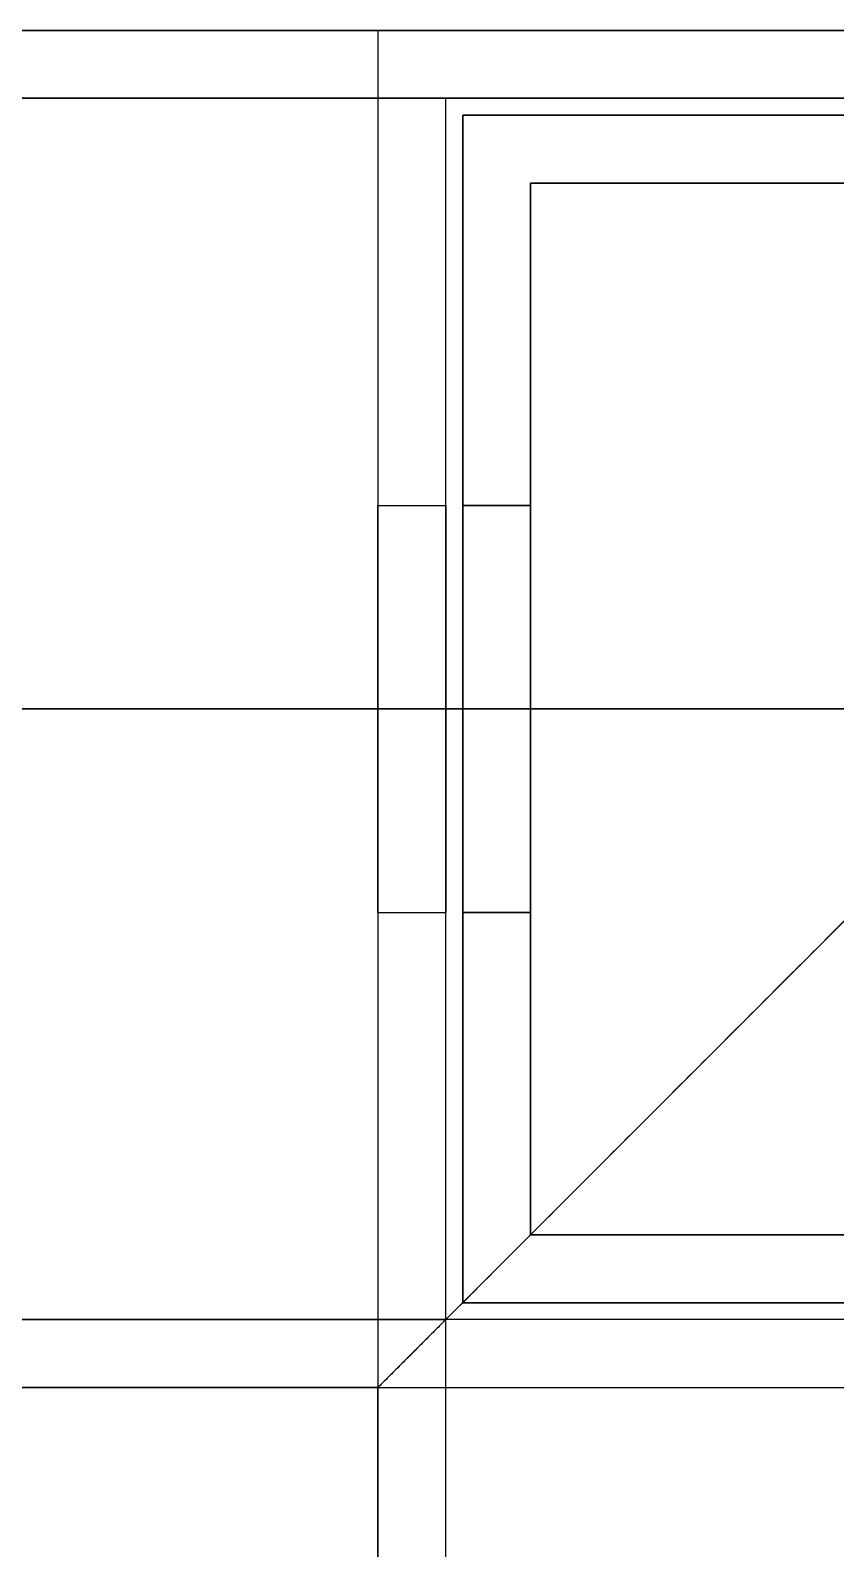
# Model space of a CAD drawing. Header units: millimetres. Extents: x -5956 to -4640, y -5088 to -3772.
# Drawn here: x -4690.36 to -4666.61, y -3816.64 to -3771.89 of the extents above; entities that cross this region are included whole.
import ezdxf

# ---------------------------------------------------------------- set-up
doc = ezdxf.new("R2010")
doc.units = ezdxf.units.MM
doc.header["$MEASUREMENT"] = 0
doc.layers.add('staal', color=5, linetype='Continuous', true_color=0x0000ff)

msp = doc.modelspace()

# ---------------------------------------------------------------- linework, layer by layer
at = {"layer": 'staal'}
for p, q in [((-4640.11, -3771.894, 1621.01), (-4680.11, -3811.894, 1621.01)), ((-4680.11, -3811.894, -424.813), (-4640.11, -3771.894, -384.813)), ((-4640.11, -3771.894, -424.813), (-4680.11, -3811.894, -424.813)), ((-4640.11, -3771.894, -424.813), (-4680.11, -3811.894, -424.813)), ((-4680.11, -3785.894, 1145.5), (-4678.11, -3785.894, 1145.5)), ((-4680.11, -3785.894, 1220.5), (-4678.11, -3785.894, 1220.5)), ((-4680.11, -3785.894, 995.5), (-4678.11, -3785.894, 995.5)), ((-4680.11, -3785.894, 1070.5), (-4678.11, -3785.894, 1070.5)), ((-4680.11, -3785.894, 845.5), (-4678.11, -3785.894, 845.5)), ((-4680.11, -3785.894, 920.5), (-4678.11, -3785.894, 920.5)), ((-4680.11, -3785.894, 770.5), (-4678.11, -3785.894, 770.5)), ((-4680.11, -3785.894, 695.5), (-4678.11, -3785.894, 695.5)), ((-4680.11, -3785.894, 95.5), (-4678.11, -3785.894, 95.5)), ((-4680.11, -3785.894, 170.5), (-4678.11, -3785.894, 170.5)), ((-4680.11, -3785.894, 320.5), (-4678.11, -3785.894, 320.5)), ((-4680.11, -3785.894, 245.5), (-4678.11, -3785.894, 245.5)), ((-4680.11, -3785.894, 470.5), (-4678.11, -3785.894, 470.5)), ((-4680.11, -3785.894, 395.5), (-4678.11, -3785.894, 395.5)), ((-4680.11, -3785.894, 620.5), (-4678.11, -3785.894, 620.5)), ((-4680.11, -3785.894, 545.5), (-4678.11, -3785.894, 545.5)), ((-4677.61, -3785.894, 1565.51), (-4675.61, -3785.894, 1565.51)), ((-4677.61, -3785.894, 1490.51), (-4675.61, -3785.894, 1490.51)), ((-4677.61, -3785.894, 1716.51), (-4675.61, -3785.894, 1716.51)), ((-4677.61, -3785.894, 1791.51), (-4675.61, -3785.894, 1791.51)), ((-4675.61, -3785.894, -329.313), (-4677.61, -3785.894, -329.313)), ((-4675.61, -3785.894, -254.313), (-4677.61, -3785.894, -254.313)), ((-4678.11, -3791.894, 40), (-4680.11, -3791.894, 40)), ((-4678.11, -3791.894, 1276), (-4680.11, -3791.894, 1276)), ((-4680.11, -3791.894, 1139.5), (-4678.11, -3791.894, 1139.5)), ((-4680.11, -3791.894, 1151.5), (-4678.11, -3791.894, 1151.5)), ((-4680.11, -3791.894, 1214.5), (-4678.11, -3791.894, 1214.5)), ((-4680.11, -3791.894, 1226.5), (-4678.11, -3791.894, 1226.5)), ((-4680.11, -3791.894, 989.5), (-4678.11, -3791.894, 989.5)), ((-4680.11, -3791.894, 1001.5), (-4678.11, -3791.894, 1001.5)), ((-4680.11, -3791.894, 1064.5), (-4678.11, -3791.894, 1064.5)), ((-4680.11, -3791.894, 1076.5), (-4678.11, -3791.894, 1076.5)), ((-4680.11, -3791.894, 839.5), (-4678.11, -3791.894, 839.5)), ((-4680.11, -3791.894, 851.5), (-4678.11, -3791.894, 851.5)), ((-4680.11, -3791.894, 914.5), (-4678.11, -3791.894, 914.5)), ((-4680.11, -3791.894, 926.5), (-4678.11, -3791.894, 926.5)), ((-4680.11, -3791.894, 764.5), (-4678.11, -3791.894, 764.5)), ((-4680.11, -3791.894, 776.5), (-4678.11, -3791.894, 776.5)), ((-4680.11, -3791.894, 689.5), (-4678.11, -3791.894, 689.5)), ((-4680.11, -3791.894, 701.5), (-4678.11, -3791.894, 701.5)), ((-4680.11, -3791.894, 89.5), (-4678.11, -3791.894, 89.5)), ((-4680.11, -3791.894, 101.5), (-4678.11, -3791.894, 101.5)), ((-4680.11, -3791.894, 164.5), (-4678.11, -3791.894, 164.5)), ((-4680.11, -3791.894, 176.5), (-4678.11, -3791.894, 176.5)), ((-4680.11, -3791.894, 314.5), (-4678.11, -3791.894, 314.5)), ((-4680.11, -3791.894, 326.5), (-4678.11, -3791.894, 326.5)), ((-4680.11, -3791.894, 239.5), (-4678.11, -3791.894, 239.5)), ((-4680.11, -3791.894, 251.5), (-4678.11, -3791.894, 251.5)), ((-4680.11, -3791.894, 464.5), (-4678.11, -3791.894, 464.5)), ((-4680.11, -3791.894, 476.5), (-4678.11, -3791.894, 476.5)), ((-4680.11, -3791.894, 389.5), (-4678.11, -3791.894, 389.5)), ((-4680.11, -3791.894, 401.5), (-4678.11, -3791.894, 401.5)), ((-4680.11, -3791.894, 614.5), (-4678.11, -3791.894, 614.5)), ((-4680.11, -3791.894, 626.5), (-4678.11, -3791.894, 626.5)), ((-4680.11, -3791.894, 539.5), (-4678.11, -3791.894, 539.5)), ((-4680.11, -3791.894, 551.5), (-4678.11, -3791.894, 551.5)), ((-4677.61, -3791.894, 1621.01), (-4675.61, -3791.894, 1621.01)), ((-4677.61, -3791.894, 1453.01), (-4675.61, -3791.894, 1453.01)), ((-4677.61, -3791.894, 1559.51), (-4675.61, -3791.894, 1559.51)), ((-4677.61, -3791.894, 1571.51), (-4675.61, -3791.894, 1571.51)), ((-4677.61, -3791.894, 1484.51), (-4675.61, -3791.894, 1484.51)), ((-4677.61, -3791.894, 1496.51), (-4675.61, -3791.894, 1496.51)), ((-4677.61, -3791.894, 1661.01), (-4675.61, -3791.894, 1661.01)), ((-4677.61, -3791.894, 1829.01), (-4675.61, -3791.894, 1829.01)), ((-4677.61, -3791.894, 1722.51), (-4675.61, -3791.894, 1722.51)), ((-4677.61, -3791.894, 1710.51), (-4675.61, -3791.894, 1710.51)), ((-4677.61, -3791.894, 1797.51), (-4675.61, -3791.894, 1797.51)), ((-4677.61, -3791.894, 1785.51), (-4675.61, -3791.894, 1785.51)), ((-4675.61, -3791.894, -384.813), (-4677.61, -3791.894, -384.813)), ((-4675.61, -3791.894, -216.813), (-4677.61, -3791.894, -216.813)), ((-4675.61, -3791.894, -323.313), (-4677.61, -3791.894, -323.313)), ((-4675.61, -3791.894, -335.313), (-4677.61, -3791.894, -335.313)), ((-4675.61, -3791.894, -248.313), (-4677.61, -3791.894, -248.313)), ((-4675.61, -3791.894, -260.313), (-4677.61, -3791.894, -260.313)), ((-4680.11, -3797.894, 1145.5), (-4678.11, -3797.894, 1145.5)), ((-4680.11, -3797.894, 1220.5), (-4678.11, -3797.894, 1220.5)), ((-4680.11, -3797.894, 995.5), (-4678.11, -3797.894, 995.5)), ((-4680.11, -3797.894, 1070.5), (-4678.11, -3797.894, 1070.5)), ((-4680.11, -3797.894, 845.5), (-4678.11, -3797.894, 845.5)), ((-4680.11, -3797.894, 920.5), (-4678.11, -3797.894, 920.5)), ((-4680.11, -3797.894, 770.5), (-4678.11, -3797.894, 770.5)), ((-4680.11, -3797.894, 695.5), (-4678.11, -3797.894, 695.5)), ((-4680.11, -3797.894, 95.5), (-4678.11, -3797.894, 95.5)), ((-4680.11, -3797.894, 170.5), (-4678.11, -3797.894, 170.5)), ((-4680.11, -3797.894, 320.5), (-4678.11, -3797.894, 320.5)), ((-4680.11, -3797.894, 245.5), (-4678.11, -3797.894, 245.5)), ((-4680.11, -3797.894, 470.5), (-4678.11, -3797.894, 470.5)), ((-4680.11, -3797.894, 395.5), (-4678.11, -3797.894, 395.5)), ((-4680.11, -3797.894, 620.5), (-4678.11, -3797.894, 620.5)), ((-4680.11, -3797.894, 545.5), (-4678.11, -3797.894, 545.5)), ((-4677.61, -3797.894, 1565.51), (-4675.61, -3797.894, 1565.51)), ((-4677.61, -3797.894, 1490.51), (-4675.61, -3797.894, 1490.51)), ((-4677.61, -3797.894, 1716.51), (-4675.61, -3797.894, 1716.51)), ((-4677.61, -3797.894, 1791.51), (-4675.61, -3797.894, 1791.51)), ((-4675.61, -3797.894, -329.313), (-4677.61, -3797.894, -329.313)), ((-4675.61, -3797.894, -254.313), (-4677.61, -3797.894, -254.313)), ((-4680.11, -3811.894, 1646.01), (-4678.11, -3809.894, 1646.01)), ((-4680.11, -3811.894, -399.813), (-4678.11, -3809.894, -399.813)), ((-4680.11, -3811.894, -399.813), (-4678.11, -3809.894, -399.813))]:
    msp.add_line(p, q, dxfattribs=at)
for points in [[(-4640.11, -5087.894), (-5956.11, -5087.894), (-5956.11, -3771.894), (-4640.11, -3771.894)], [(-4680.11, -5047.894), (-5916.11, -5047.894), (-5916.11, -3811.894), (-4680.11, -3811.894)]]:
    msp.add_lwpolyline(points, close=True, dxfattribs=at)
for points in [[(-4640.11, -3771.894, 1621.01), (-5298.11, -3771.894, 1621.01), (-5956.11, -3771.894, 1621.01)], [(-4640.11, -3771.894, 1661.01), (-5298.11, -3771.894, 1661.01), (-5956.11, -3771.894, 1661.01)], [(-5956.11, -3771.894, -424.813), (-5298.11, -3771.894, -424.813), (-4640.11, -3771.894, -424.813)], [(-5956.11, -3771.894, -384.813), (-5298.11, -3771.894, -384.813), (-4640.11, -3771.894, -384.813)], [(-4640.11, -3771.894, 1641.01), (-4684.86, -3771.894, 1641.01), (-4729.61, -3771.894, 1641.01)], [(-4729.61, -3771.894, -404.813), (-4684.86, -3771.894, -404.813), (-4640.11, -3771.894, -404.813)], [(-4640.11, -3771.894, 1621.01), (-4660.11, -3791.894, 1621.01), (-4680.11, -3811.894, 1621.01)], [(-4680.11, -3811.894, 1661.01), (-4660.11, -3791.894, 1661.01), (-4640.11, -3771.894, 1661.01)], [(-4640.11, -3771.894, 1661.01), (-4660.11, -3791.894, 1661.01), (-4680.11, -3811.894, 1661.01)], [(-4640.11, -3771.894, -384.813), (-4660.11, -3791.894, -384.813), (-4680.11, -3811.894, -384.813)], [(-4640.11, -3771.894, -384.813), (-4660.11, -3791.894, -384.813), (-4680.11, -3811.894, -384.813)], [(-4640.11, -3771.894, 40), (-4660.11, -3771.894, 40), (-4680.11, -3771.894, 40)], [(-4680.11, -3771.894, 40), (-4680.11, -3771.894, 658), (-4680.11, -3771.894, 1276)], [(-4640.11, -3771.894, 1276), (-4660.11, -3771.894, 1276), (-4680.11, -3771.894, 1276)], [(-4680.11, -3771.894, 40), (-4680.11, -3791.894, 40), (-4680.11, -3811.894, 40)], [(-4680.11, -3771.894, 1276), (-4680.11, -3791.894, 1276), (-4680.11, -3811.894, 1276)], [(-4640.11, -3771.894, 658), (-4660.11, -3771.894, 658), (-4680.11, -3771.894, 658)], [(-4680.11, -3771.894, 658), (-4680.11, -3791.894, 658), (-4680.11, -3811.894, 658)], [(-4642.11, -3773.894, 1659.01), (-5298.11, -3773.894, 1659.01), (-5954.11, -3773.894, 1659.01)], [(-4642.11, -3773.894, 1623.01), (-5298.11, -3773.894, 1623.01), (-5954.11, -3773.894, 1623.01)], [(-5954.11, -3773.894, -386.813), (-5298.11, -3773.894, -386.813), (-4642.11, -3773.894, -386.813)], [(-5954.11, -3773.894, -422.813), (-5298.11, -3773.894, -422.813), (-4642.11, -3773.894, -422.813)], [(-4642.11, -3773.894, 1641.01), (-4685.86, -3773.894, 1641.01), (-4729.61, -3773.894, 1641.01)], [(-4729.61, -3773.894, -404.813), (-4685.86, -3773.894, -404.813), (-4642.11, -3773.894, -404.813)], [(-4642.11, -3773.894, 1659.01), (-4660.11, -3791.894, 1659.01), (-4678.11, -3809.894, 1659.01)], [(-4678.11, -3809.894, 1623.01), (-4660.11, -3791.894, 1623.01), (-4642.11, -3773.894, 1623.01)], [(-4678.11, -3809.894, 1659.01), (-4660.11, -3791.894, 1659.01), (-4642.11, -3773.894, 1659.01)], [(-4642.11, -3773.894, 1623.01), (-4660.11, -3791.894, 1623.01), (-4678.11, -3809.894, 1623.01)], [(-4678.11, -3809.894, -386.813), (-4660.11, -3791.894, -386.813), (-4642.11, -3773.894, -386.813)], [(-4642.11, -3773.894, -422.813), (-4660.11, -3791.894, -422.813), (-4678.11, -3809.894, -422.813)], [(-4678.11, -3809.894, -386.813), (-4660.11, -3791.894, -386.813), (-4642.11, -3773.894, -386.813)], [(-4642.11, -3773.894, -422.813), (-4660.11, -3791.894, -422.813), (-4678.11, -3809.894, -422.813)], [(-4678.11, -3809.894, 40), (-4678.11, -3791.894, 40), (-4678.11, -3773.894, 40)], [(-4678.11, -3773.894, 40), (-4678.11, -3773.894, 658), (-4678.11, -3773.894, 1276)], [(-4678.11, -3809.894, 1276), (-4678.11, -3791.894, 1276), (-4678.11, -3773.894, 1276)], [(-4678.11, -3773.894, 40), (-4660.11, -3773.894, 40), (-4642.11, -3773.894, 40)], [(-4678.11, -3773.894, 1276), (-4660.11, -3773.894, 1276), (-4642.11, -3773.894, 1276)], [(-4678.11, -3809.894, 658), (-4678.11, -3791.894, 658), (-4678.11, -3773.894, 658)], [(-4678.11, -3773.894, 658), (-4660.11, -3773.894, 658), (-4642.11, -3773.894, 658)], [(-4677.61, -3774.394, 1621.01), (-4660.11, -3774.394, 1621.01), (-4642.61, -3774.394, 1621.01)], [(-4677.61, -3774.394, 1453.01), (-4660.11, -3774.394, 1453.01), (-4642.61, -3774.394, 1453.01)], [(-4677.61, -3774.394, 1621.01), (-4677.61, -3774.394, 1537.01), (-4677.61, -3774.394, 1453.01)], [(-4677.61, -3809.394, 1621.01), (-4677.61, -3791.894, 1621.01), (-4677.61, -3774.394, 1621.01)], [(-4677.61, -3809.394, 1453.01), (-4677.61, -3791.894, 1453.01), (-4677.61, -3774.394, 1453.01)], [(-4677.61, -3774.394, 1537.01), (-4660.11, -3774.394, 1537.01), (-4642.61, -3774.394, 1537.01)], [(-4677.61, -3809.394, 1537.01), (-4677.61, -3791.894, 1537.01), (-4677.61, -3774.394, 1537.01)], [(-4677.61, -3774.394, 1661.01), (-4660.11, -3774.394, 1661.01), (-4642.61, -3774.394, 1661.01)], [(-4677.61, -3774.394, 1829.01), (-4660.11, -3774.394, 1829.01), (-4642.61, -3774.394, 1829.01)], [(-4677.61, -3774.394, 1661.01), (-4677.61, -3774.394, 1745.01), (-4677.61, -3774.394, 1829.01)], [(-4677.61, -3809.394, 1661.01), (-4677.61, -3791.894, 1661.01), (-4677.61, -3774.394, 1661.01)], [(-4677.61, -3809.394, 1829.01), (-4677.61, -3791.894, 1829.01), (-4677.61, -3774.394, 1829.01)], [(-4677.61, -3774.394, 1745.01), (-4660.11, -3774.394, 1745.01), (-4642.61, -3774.394, 1745.01)], [(-4677.61, -3809.394, 1745.01), (-4677.61, -3791.894, 1745.01), (-4677.61, -3774.394, 1745.01)], [(-4642.61, -3774.394, -384.813), (-4660.11, -3774.394, -384.813), (-4677.61, -3774.394, -384.813)], [(-4677.61, -3774.394, -384.813), (-4677.61, -3774.394, -300.813), (-4677.61, -3774.394, -216.813)], [(-4642.61, -3774.394, -216.813), (-4660.11, -3774.394, -216.813), (-4677.61, -3774.394, -216.813)], [(-4677.61, -3774.394, -384.813), (-4677.61, -3791.894, -384.813), (-4677.61, -3809.394, -384.813)], [(-4677.61, -3774.394, -216.813), (-4677.61, -3791.894, -216.813), (-4677.61, -3809.394, -216.813)], [(-4642.61, -3774.394, -300.813), (-4660.11, -3774.394, -300.813), (-4677.61, -3774.394, -300.813)], [(-4677.61, -3774.394, -300.813), (-4677.61, -3791.894, -300.813), (-4677.61, -3809.394, -300.813)], [(-4675.61, -3776.394, 1621.01), (-4675.61, -3791.894, 1621.01), (-4675.61, -3807.394, 1621.01)], [(-4675.61, -3776.394, 1453.01), (-4675.61, -3791.894, 1453.01), (-4675.61, -3807.394, 1453.01)], [(-4675.61, -3776.394, 1621.01), (-4675.61, -3776.394, 1537.01), (-4675.61, -3776.394, 1453.01)], [(-4644.61, -3776.394, 1621.01), (-4660.11, -3776.394, 1621.01), (-4675.61, -3776.394, 1621.01)], [(-4644.61, -3776.394, 1453.01), (-4660.11, -3776.394, 1453.01), (-4675.61, -3776.394, 1453.01)], [(-4675.61, -3776.394, 1537.01), (-4675.61, -3791.894, 1537.01), (-4675.61, -3807.394, 1537.01)], [(-4644.61, -3776.394, 1537.01), (-4660.11, -3776.394, 1537.01), (-4675.61, -3776.394, 1537.01)], [(-4675.61, -3776.394, 1661.01), (-4675.61, -3791.894, 1661.01), (-4675.61, -3807.394, 1661.01)], [(-4675.61, -3776.394, 1829.01), (-4675.61, -3791.894, 1829.01), (-4675.61, -3807.394, 1829.01)], [(-4675.61, -3776.394, 1661.01), (-4675.61, -3776.394, 1745.01), (-4675.61, -3776.394, 1829.01)], [(-4644.61, -3776.394, 1661.01), (-4660.11, -3776.394, 1661.01), (-4675.61, -3776.394, 1661.01)], [(-4644.61, -3776.394, 1829.01), (-4660.11, -3776.394, 1829.01), (-4675.61, -3776.394, 1829.01)], [(-4675.61, -3776.394, 1745.01), (-4675.61, -3791.894, 1745.01), (-4675.61, -3807.394, 1745.01)], [(-4644.61, -3776.394, 1745.01), (-4660.11, -3776.394, 1745.01), (-4675.61, -3776.394, 1745.01)], [(-4675.61, -3807.394, -384.813), (-4675.61, -3791.894, -384.813), (-4675.61, -3776.394, -384.813)], [(-4675.61, -3776.394, -384.813), (-4675.61, -3776.394, -300.813), (-4675.61, -3776.394, -216.813)], [(-4675.61, -3807.394, -216.813), (-4675.61, -3791.894, -216.813), (-4675.61, -3776.394, -216.813)], [(-4675.61, -3776.394, -384.813), (-4660.11, -3776.394, -384.813), (-4644.61, -3776.394, -384.813)], [(-4675.61, -3776.394, -216.813), (-4660.11, -3776.394, -216.813), (-4644.61, -3776.394, -216.813)], [(-4675.61, -3807.394, -300.813), (-4675.61, -3791.894, -300.813), (-4675.61, -3776.394, -300.813)], [(-4675.61, -3776.394, -300.813), (-4660.11, -3776.394, -300.813), (-4644.61, -3776.394, -300.813)], [(-4660.11, -3791.894, 1661.01), (-4695.36, -3791.894, 1661.01), (-4730.61, -3791.894, 1661.01)], [(-4660.11, -3791.894, 1659.01), (-4695.36, -3791.894, 1659.01), (-4730.61, -3791.894, 1659.01)], [(-4660.11, -3791.894, 1623.01), (-4695.36, -3791.894, 1623.01), (-4730.61, -3791.894, 1623.01)], [(-4660.11, -3791.894, 1621.01), (-4695.36, -3791.894, 1621.01), (-4730.61, -3791.894, 1621.01)], [(-4730.61, -3791.894, -384.813), (-4695.36, -3791.894, -384.813), (-4660.11, -3791.894, -384.813)], [(-4730.61, -3791.894, -386.813), (-4695.36, -3791.894, -386.813), (-4660.11, -3791.894, -386.813)], [(-4730.61, -3791.894, -422.813), (-4695.36, -3791.894, -422.813), (-4660.11, -3791.894, -422.813)], [(-4730.61, -3791.894, -424.813), (-4695.36, -3791.894, -424.813), (-4660.11, -3791.894, -424.813)], [(-4680.11, -3791.894, 40), (-4680.11, -3791.894, 64.75), (-4680.11, -3791.894, 89.5)], [(-4680.11, -3791.894, 101.5), (-4680.11, -3791.894, 133), (-4680.11, -3791.894, 164.5)], [(-4680.11, -3791.894, 176.5), (-4680.11, -3791.894, 208), (-4680.11, -3791.894, 239.5)], [(-4680.11, -3791.894, 251.5), (-4680.11, -3791.894, 283), (-4680.11, -3791.894, 314.5)], [(-4680.11, -3791.894, 326.5), (-4680.11, -3791.894, 358), (-4680.11, -3791.894, 389.5)], [(-4680.11, -3791.894, 401.5), (-4680.11, -3791.894, 433), (-4680.11, -3791.894, 464.5)], [(-4680.11, -3791.894, 476.5), (-4680.11, -3791.894, 508), (-4680.11, -3791.894, 539.5)], [(-4680.11, -3791.894, 551.5), (-4680.11, -3791.894, 583), (-4680.11, -3791.894, 614.5)], [(-4680.11, -3791.894, 626.5), (-4680.11, -3791.894, 658), (-4680.11, -3791.894, 689.5)], [(-4680.11, -3791.894, 701.5), (-4680.11, -3791.894, 733), (-4680.11, -3791.894, 764.5)], [(-4680.11, -3791.894, 776.5), (-4680.11, -3791.894, 808), (-4680.11, -3791.894, 839.5)], [(-4680.11, -3791.894, 851.5), (-4680.11, -3791.894, 883), (-4680.11, -3791.894, 914.5)], [(-4680.11, -3791.894, 926.5), (-4680.11, -3791.894, 958), (-4680.11, -3791.894, 989.5)], [(-4680.11, -3791.894, 1001.5), (-4680.11, -3791.894, 1033), (-4680.11, -3791.894, 1064.5)], [(-4680.11, -3791.894, 1076.5), (-4680.11, -3791.894, 1108), (-4680.11, -3791.894, 1139.5)], [(-4680.11, -3791.894, 1151.5), (-4680.11, -3791.894, 1183), (-4680.11, -3791.894, 1214.5)], [(-4680.11, -3791.894, 1226.5), (-4680.11, -3791.894, 1251.25), (-4680.11, -3791.894, 1276)], [(-4678.11, -3791.894, 40), (-4678.11, -3791.894, 64.75), (-4678.11, -3791.894, 89.5)], [(-4678.11, -3791.894, 101.5), (-4678.11, -3791.894, 133), (-4678.11, -3791.894, 164.5)], [(-4678.11, -3791.894, 176.5), (-4678.11, -3791.894, 208), (-4678.11, -3791.894, 239.5)], [(-4678.11, -3791.894, 251.5), (-4678.11, -3791.894, 283), (-4678.11, -3791.894, 314.5)], [(-4678.11, -3791.894, 326.5), (-4678.11, -3791.894, 358), (-4678.11, -3791.894, 389.5)], [(-4678.11, -3791.894, 401.5), (-4678.11, -3791.894, 433), (-4678.11, -3791.894, 464.5)], [(-4678.11, -3791.894, 476.5), (-4678.11, -3791.894, 508), (-4678.11, -3791.894, 539.5)], [(-4678.11, -3791.894, 551.5), (-4678.11, -3791.894, 583), (-4678.11, -3791.894, 614.5)], [(-4678.11, -3791.894, 626.5), (-4678.11, -3791.894, 658), (-4678.11, -3791.894, 689.5)], [(-4678.11, -3791.894, 701.5), (-4678.11, -3791.894, 733), (-4678.11, -3791.894, 764.5)], [(-4678.11, -3791.894, 776.5), (-4678.11, -3791.894, 808), (-4678.11, -3791.894, 839.5)], [(-4678.11, -3791.894, 851.5), (-4678.11, -3791.894, 883), (-4678.11, -3791.894, 914.5)], [(-4678.11, -3791.894, 926.5), (-4678.11, -3791.894, 958), (-4678.11, -3791.894, 989.5)], [(-4678.11, -3791.894, 1001.5), (-4678.11, -3791.894, 1033), (-4678.11, -3791.894, 1064.5)], [(-4678.11, -3791.894, 1076.5), (-4678.11, -3791.894, 1108), (-4678.11, -3791.894, 1139.5)], [(-4678.11, -3791.894, 1151.5), (-4678.11, -3791.894, 1183), (-4678.11, -3791.894, 1214.5)], [(-4678.11, -3791.894, 1226.5), (-4678.11, -3791.894, 1251.25), (-4678.11, -3791.894, 1276)], [(-4677.61, -3791.894, 1621.01), (-4677.61, -3791.894, 1596.26), (-4677.61, -3791.894, 1571.51)], [(-4677.61, -3791.894, 1559.51), (-4677.61, -3791.894, 1528.01), (-4677.61, -3791.894, 1496.51)], [(-4677.61, -3791.894, 1484.51), (-4677.61, -3791.894, 1468.76), (-4677.61, -3791.894, 1453.01)], [(-4677.61, -3791.894, 1661.01), (-4677.61, -3791.894, 1685.76), (-4677.61, -3791.894, 1710.51)], [(-4677.61, -3791.894, 1722.51), (-4677.61, -3791.894, 1754.01), (-4677.61, -3791.894, 1785.51)], [(-4677.61, -3791.894, 1797.51), (-4677.61, -3791.894, 1813.26), (-4677.61, -3791.894, 1829.01)], [(-4677.61, -3791.894, -384.813), (-4677.61, -3791.894, -360.063), (-4677.61, -3791.894, -335.313)], [(-4677.61, -3791.894, -323.313), (-4677.61, -3791.894, -291.813), (-4677.61, -3791.894, -260.313)], [(-4677.61, -3791.894, -248.313), (-4677.61, -3791.894, -232.563), (-4677.61, -3791.894, -216.813)], [(-4675.61, -3791.894, 1621.01), (-4675.61, -3791.894, 1596.26), (-4675.61, -3791.894, 1571.51)], [(-4675.61, -3791.894, 1559.51), (-4675.61, -3791.894, 1528.01), (-4675.61, -3791.894, 1496.51)], [(-4675.61, -3791.894, 1484.51), (-4675.61, -3791.894, 1468.76), (-4675.61, -3791.894, 1453.01)], [(-4675.61, -3791.894, 1661.01), (-4675.61, -3791.894, 1685.76), (-4675.61, -3791.894, 1710.51)], [(-4675.61, -3791.894, 1722.51), (-4675.61, -3791.894, 1754.01), (-4675.61, -3791.894, 1785.51)], [(-4675.61, -3791.894, 1797.51), (-4675.61, -3791.894, 1813.26), (-4675.61, -3791.894, 1829.01)], [(-4675.61, -3791.894, -384.813), (-4675.61, -3791.894, -360.063), (-4675.61, -3791.894, -335.313)], [(-4675.61, -3791.894, -323.313), (-4675.61, -3791.894, -291.813), (-4675.61, -3791.894, -260.313)], [(-4675.61, -3791.894, -248.313), (-4675.61, -3791.894, -232.563), (-4675.61, -3791.894, -216.813)], [(-4675.61, -3807.394, 1621.01), (-4675.61, -3807.394, 1537.01), (-4675.61, -3807.394, 1453.01)], [(-4675.61, -3807.394, 1621.01), (-4660.11, -3807.394, 1621.01), (-4644.61, -3807.394, 1621.01)], [(-4675.61, -3807.394, 1453.01), (-4660.11, -3807.394, 1453.01), (-4644.61, -3807.394, 1453.01)], [(-4675.61, -3807.394, 1537.01), (-4660.11, -3807.394, 1537.01), (-4644.61, -3807.394, 1537.01)], [(-4675.61, -3807.394, 1661.01), (-4675.61, -3807.394, 1745.01), (-4675.61, -3807.394, 1829.01)], [(-4675.61, -3807.394, 1661.01), (-4660.11, -3807.394, 1661.01), (-4644.61, -3807.394, 1661.01)], [(-4675.61, -3807.394, 1829.01), (-4660.11, -3807.394, 1829.01), (-4644.61, -3807.394, 1829.01)], [(-4675.61, -3807.394, 1745.01), (-4660.11, -3807.394, 1745.01), (-4644.61, -3807.394, 1745.01)], [(-4644.61, -3807.394, -384.813), (-4660.11, -3807.394, -384.813), (-4675.61, -3807.394, -384.813)], [(-4675.61, -3807.394, -384.813), (-4675.61, -3807.394, -300.813), (-4675.61, -3807.394, -216.813)], [(-4644.61, -3807.394, -216.813), (-4660.11, -3807.394, -216.813), (-4675.61, -3807.394, -216.813)], [(-4644.61, -3807.394, -300.813), (-4660.11, -3807.394, -300.813), (-4675.61, -3807.394, -300.813)], [(-4642.61, -3809.394, 1621.01), (-4660.11, -3809.394, 1621.01), (-4677.61, -3809.394, 1621.01)], [(-4677.61, -3809.394, 1621.01), (-4677.61, -3809.394, 1537.01), (-4677.61, -3809.394, 1453.01)], [(-4642.61, -3809.394, 1453.01), (-4660.11, -3809.394, 1453.01), (-4677.61, -3809.394, 1453.01)], [(-4642.61, -3809.394, 1537.01), (-4660.11, -3809.394, 1537.01), (-4677.61, -3809.394, 1537.01)], [(-4642.61, -3809.394, 1661.01), (-4660.11, -3809.394, 1661.01), (-4677.61, -3809.394, 1661.01)], [(-4677.61, -3809.394, 1661.01), (-4677.61, -3809.394, 1745.01), (-4677.61, -3809.394, 1829.01)], [(-4642.61, -3809.394, 1829.01), (-4660.11, -3809.394, 1829.01), (-4677.61, -3809.394, 1829.01)], [(-4642.61, -3809.394, 1745.01), (-4660.11, -3809.394, 1745.01), (-4677.61, -3809.394, 1745.01)], [(-4677.61, -3809.394, -384.813), (-4677.61, -3809.394, -300.813), (-4677.61, -3809.394, -216.813)], [(-4677.61, -3809.394, -384.813), (-4660.11, -3809.394, -384.813), (-4642.61, -3809.394, -384.813)], [(-4677.61, -3809.394, -216.813), (-4660.11, -3809.394, -216.813), (-4642.61, -3809.394, -216.813)], [(-4677.61, -3809.394, -300.813), (-4660.11, -3809.394, -300.813), (-4642.61, -3809.394, -300.813)], [(-4678.11, -3809.894, 1659.01), (-5298.11, -3809.894, 1659.01), (-5918.11, -3809.894, 1659.01)], [(-4678.11, -3809.894, 1623.01), (-5298.11, -3809.894, 1623.01), (-5918.11, -3809.894, 1623.01)], [(-5918.11, -3809.894, -386.813), (-5298.11, -3809.894, -386.813), (-4678.11, -3809.894, -386.813)], [(-5918.11, -3809.894, -422.813), (-5298.11, -3809.894, -422.813), (-4678.11, -3809.894, -422.813)], [(-4678.11, -3809.894, 1641.01), (-4703.86, -3809.894, 1641.01), (-4729.61, -3809.894, 1641.01)], [(-4729.61, -3809.894, -404.813), (-4703.86, -3809.894, -404.813), (-4678.11, -3809.894, -404.813)], [(-4678.11, -3809.894, 1646.01), (-4679.11, -3810.894, 1646.01), (-4680.11, -3811.894, 1646.01)], [(-4678.11, -3809.894, 1659.01), (-4678.11, -3809.894, 1641.01), (-4678.11, -3809.894, 1623.01)], [(-4678.11, -3809.894, 1623.01), (-4678.11, -3809.894, 1641.01), (-4678.11, -3809.894, 1659.01)], [(-4678.11, -5049.894, 1659.01), (-4678.11, -4429.894, 1659.01), (-4678.11, -3809.894, 1659.01)], [(-4678.11, -5049.894, 1623.01), (-4678.11, -4429.894, 1623.01), (-4678.11, -3809.894, 1623.01)], [(-4678.11, -3861.394, 1641.01), (-4678.11, -3835.644, 1641.01), (-4678.11, -3809.894, 1641.01)], [(-4678.11, -3809.894, -422.813), (-4678.11, -3809.894, -404.813), (-4678.11, -3809.894, -386.813)], [(-4678.11, -3809.894, -422.813), (-4678.11, -3809.894, -404.813), (-4678.11, -3809.894, -386.813)], [(-4678.11, -5049.894, -386.813), (-4678.11, -4429.894, -386.813), (-4678.11, -3809.894, -386.813)], [(-4678.11, -5049.894, -422.813), (-4678.11, -4429.894, -422.813), (-4678.11, -3809.894, -422.813)], [(-4678.11, -3861.394, -404.813), (-4678.11, -3835.644, -404.813), (-4678.11, -3809.894, -404.813)], [(-4642.11, -3809.894, 40), (-4660.11, -3809.894, 40), (-4678.11, -3809.894, 40)], [(-4678.11, -3809.894, 40), (-4678.11, -3809.894, 658), (-4678.11, -3809.894, 1276)], [(-4642.11, -3809.894, 1276), (-4660.11, -3809.894, 1276), (-4678.11, -3809.894, 1276)], [(-4642.11, -3809.894, 658), (-4660.11, -3809.894, 658), (-4678.11, -3809.894, 658)], [(-4680.11, -3811.894, 1621.01), (-5298.11, -3811.894, 1621.01), (-5916.11, -3811.894, 1621.01)], [(-4680.11, -3811.894, 1661.01), (-5298.11, -3811.894, 1661.01), (-5916.11, -3811.894, 1661.01)], [(-5916.11, -3811.894, -424.813), (-5298.11, -3811.894, -424.813), (-4680.11, -3811.894, -424.813)], [(-5916.11, -3811.894, -384.813), (-5298.11, -3811.894, -384.813), (-4680.11, -3811.894, -384.813)], [(-4680.11, -3811.894, 1641.01), (-4704.86, -3811.894, 1641.01), (-4729.61, -3811.894, 1641.01)], [(-4729.61, -3811.894, -404.813), (-4704.86, -3811.894, -404.813), (-4680.11, -3811.894, -404.813)], [(-4680.11, -3811.894, 1621.01), (-4680.11, -3811.894, 1641.01), (-4680.11, -3811.894, 1661.01)], [(-4680.11, -3811.894, 1621.01), (-4680.11, -3811.894, 1641.01), (-4680.11, -3811.894, 1661.01)], [(-4680.11, -5047.894, 1621.01), (-4680.11, -4429.894, 1621.01), (-4680.11, -3811.894, 1621.01)], [(-4680.11, -5047.894, 1661.01), (-4680.11, -4429.894, 1661.01), (-4680.11, -3811.894, 1661.01)], [(-4680.11, -3861.394, 1641.01), (-4680.11, -3836.644, 1641.01), (-4680.11, -3811.894, 1641.01)], [(-4680.11, -3811.894, -424.813), (-4680.11, -3811.894, -404.813), (-4680.11, -3811.894, -384.813)], [(-4680.11, -3811.894, -424.813), (-4680.11, -3811.894, -404.813), (-4680.11, -3811.894, -384.813)], [(-4680.11, -5047.894, -424.813), (-4680.11, -4429.894, -424.813), (-4680.11, -3811.894, -424.813)], [(-4680.11, -5047.894, -384.813), (-4680.11, -4429.894, -384.813), (-4680.11, -3811.894, -384.813)], [(-4680.11, -3861.394, -404.813), (-4680.11, -3836.644, -404.813), (-4680.11, -3811.894, -404.813)], [(-4680.11, -3811.894, 40), (-4680.11, -3811.894, 658), (-4680.11, -3811.894, 1276)], [(-4680.11, -3811.894, 40), (-4660.11, -3811.894, 40), (-4640.11, -3811.894, 40)], [(-4680.11, -3811.894, 1276), (-4660.11, -3811.894, 1276), (-4640.11, -3811.894, 1276)], [(-4680.11, -3811.894, 658), (-4660.11, -3811.894, 658), (-4640.11, -3811.894, 658)]]:
    msp.add_open_spline(points, degree=2, dxfattribs=at)
for points, weights, knots in [([(-4680.11, -3797.894, 1145.5), (-4680.11, -3797.894, 1139.5), (-4680.11, -3791.894, 1139.5), (-4680.11, -3785.894, 1139.5), (-4680.11, -3785.894, 1145.5), (-4680.11, -3785.894, 1151.5), (-4680.11, -3791.894, 1151.5), (-4680.11, -3797.894, 1151.5), (-4680.11, -3797.894, 1145.5)], [1, 0.707106781187, 1, 0.707106781187, 1, 0.707106781187, 1, 0.707106781187, 1], [-31.415927, -31.415927, -31.415927, -23.561945, -23.561945, -15.707963, -15.707963, -7.853982, -7.853982, 0, 0, 0]), ([(-4680.11, -3797.894, 1220.5), (-4680.11, -3797.894, 1214.5), (-4680.11, -3791.894, 1214.5), (-4680.11, -3785.894, 1214.5), (-4680.11, -3785.894, 1220.5), (-4680.11, -3785.894, 1226.5), (-4680.11, -3791.894, 1226.5), (-4680.11, -3797.894, 1226.5), (-4680.11, -3797.894, 1220.5)], [1, 0.707106781187, 1, 0.707106781187, 1, 0.707106781187, 1, 0.707106781187, 1], [-31.415927, -31.415927, -31.415927, -23.561945, -23.561945, -15.707963, -15.707963, -7.853982, -7.853982, 0, 0, 0]), ([(-4680.11, -3797.894, 995.5), (-4680.11, -3797.894, 989.5), (-4680.11, -3791.894, 989.5), (-4680.11, -3785.894, 989.5), (-4680.11, -3785.894, 995.5), (-4680.11, -3785.894, 1001.5), (-4680.11, -3791.894, 1001.5), (-4680.11, -3797.894, 1001.5), (-4680.11, -3797.894, 995.5)], [1, 0.707106781187, 1, 0.707106781187, 1, 0.707106781187, 1, 0.707106781187, 1], [-31.415927, -31.415927, -31.415927, -23.561945, -23.561945, -15.707963, -15.707963, -7.853982, -7.853982, 0, 0, 0]), ([(-4680.11, -3797.894, 1070.5), (-4680.11, -3797.894, 1064.5), (-4680.11, -3791.894, 1064.5), (-4680.11, -3785.894, 1064.5), (-4680.11, -3785.894, 1070.5), (-4680.11, -3785.894, 1076.5), (-4680.11, -3791.894, 1076.5), (-4680.11, -3797.894, 1076.5), (-4680.11, -3797.894, 1070.5)], [1, 0.707106781187, 1, 0.707106781187, 1, 0.707106781187, 1, 0.707106781187, 1], [-31.415927, -31.415927, -31.415927, -23.561945, -23.561945, -15.707963, -15.707963, -7.853982, -7.853982, 0, 0, 0]), ([(-4680.11, -3797.894, 845.5), (-4680.11, -3797.894, 839.5), (-4680.11, -3791.894, 839.5), (-4680.11, -3785.894, 839.5), (-4680.11, -3785.894, 845.5), (-4680.11, -3785.894, 851.5), (-4680.11, -3791.894, 851.5), (-4680.11, -3797.894, 851.5), (-4680.11, -3797.894, 845.5)], [1, 0.707106781187, 1, 0.707106781187, 1, 0.707106781187, 1, 0.707106851018, 0.999999860338], [-31.415927, -31.415927, -31.415927, -23.561944, -23.561944, -15.707962, -15.707962, -7.85398, -7.85398, 0, 0, 0]), ([(-4680.11, -3797.894, 920.5), (-4680.11, -3797.894, 914.5), (-4680.11, -3791.894, 914.5), (-4680.11, -3785.894, 914.5), (-4680.11, -3785.894, 920.5), (-4680.11, -3785.894, 926.5), (-4680.11, -3791.894, 926.5), (-4680.11, -3797.894, 926.5), (-4680.11, -3797.894, 920.5)], [1, 0.707106781187, 1, 0.707106781187, 1, 0.707106781187, 1, 0.707106851018, 0.999999860338], [-31.415927, -31.415927, -31.415927, -23.561944, -23.561944, -15.707962, -15.707962, -7.85398, -7.85398, 0, 0, 0]), ([(-4680.11, -3797.894, 770.5), (-4680.11, -3797.894, 764.5), (-4680.11, -3791.894, 764.5), (-4680.11, -3785.894, 764.5), (-4680.11, -3785.894, 770.5), (-4680.11, -3785.894, 776.5), (-4680.11, -3791.894, 776.5), (-4680.11, -3797.894, 776.5), (-4680.11, -3797.894, 770.5)], [1, 0.707106781187, 1, 0.707106781187, 1, 0.707106781187, 1, 0.707106781187, 1], [-31.415927, -31.415927, -31.415927, -23.561945, -23.561945, -15.707963, -15.707963, -7.853982, -7.853982, 0, 0, 0]), ([(-4680.11, -3797.894, 695.5), (-4680.11, -3797.894, 689.5), (-4680.11, -3791.894, 689.5), (-4680.11, -3785.894, 689.5), (-4680.11, -3785.894, 695.5), (-4680.11, -3785.894, 701.5), (-4680.11, -3791.894, 701.5), (-4680.11, -3797.894, 701.5), (-4680.11, -3797.894, 695.5)], [1, 0.707106781187, 1, 0.707106781187, 1, 0.707106781187, 1, 0.707106781187, 1], [-31.415927, -31.415927, -31.415927, -23.561945, -23.561945, -15.707963, -15.707963, -7.853982, -7.853982, 0, 0, 0]), ([(-4680.11, -3797.894, 95.5), (-4680.11, -3797.894, 89.5), (-4680.11, -3791.894, 89.5), (-4680.11, -3785.894, 89.5), (-4680.11, -3785.894, 95.5), (-4680.11, -3785.894, 101.5), (-4680.11, -3791.894, 101.5), (-4680.11, -3797.894, 101.5), (-4680.11, -3797.894, 95.5)], [1, 0.707106781187, 1, 0.707106781187, 1, 0.707106781187, 1, 0.707106781187, 1], [-31.415927, -31.415927, -31.415927, -23.561945, -23.561945, -15.707963, -15.707963, -7.853982, -7.853982, 0, 0, 0]), ([(-4680.11, -3797.894, 170.5), (-4680.11, -3797.894, 164.5), (-4680.11, -3791.894, 164.5), (-4680.11, -3785.894, 164.5), (-4680.11, -3785.894, 170.5), (-4680.11, -3785.894, 176.5), (-4680.11, -3791.894, 176.5), (-4680.11, -3797.894, 176.5), (-4680.11, -3797.894, 170.5)], [1, 0.707106781187, 1, 0.707106781187, 1, 0.707106781187, 1, 0.707106781187, 1], [-31.415927, -31.415927, -31.415927, -23.561945, -23.561945, -15.707963, -15.707963, -7.853982, -7.853982, 0, 0, 0]), ([(-4680.11, -3797.894, 320.5), (-4680.11, -3797.894, 314.5), (-4680.11, -3791.894, 314.5), (-4680.11, -3785.894, 314.5), (-4680.11, -3785.894, 320.5), (-4680.11, -3785.894, 326.5), (-4680.11, -3791.894, 326.5), (-4680.11, -3797.894, 326.5), (-4680.11, -3797.894, 320.5)], [1, 0.707106781187, 1, 0.707106781187, 1, 0.707106781187, 1, 0.707106781187, 1], [-31.415927, -31.415927, -31.415927, -23.561945, -23.561945, -15.707963, -15.707963, -7.853982, -7.853982, 0, 0, 0]), ([(-4680.11, -3797.894, 245.5), (-4680.11, -3797.894, 239.5), (-4680.11, -3791.894, 239.5), (-4680.11, -3785.894, 239.5), (-4680.11, -3785.894, 245.5), (-4680.11, -3785.894, 251.5), (-4680.11, -3791.894, 251.5), (-4680.11, -3797.894, 251.5), (-4680.11, -3797.894, 245.5)], [1, 0.707106781187, 1, 0.707106781187, 1, 0.707106781187, 1, 0.707106851018, 0.999999860338], [-31.415927, -31.415927, -31.415927, -23.561944, -23.561944, -15.707962, -15.707962, -7.85398, -7.85398, 0, 0, 0]), ([(-4680.11, -3797.894, 470.5), (-4680.11, -3797.894, 464.5), (-4680.11, -3791.894, 464.5), (-4680.11, -3785.894, 464.5), (-4680.11, -3785.894, 470.5), (-4680.11, -3785.894, 476.5), (-4680.11, -3791.894, 476.5), (-4680.11, -3797.894, 476.5), (-4680.11, -3797.894, 470.5)], [1, 0.707106781187, 1, 0.707106781187, 1, 0.707106781187, 1, 0.707106781187, 1], [-31.415927, -31.415927, -31.415927, -23.561945, -23.561945, -15.707963, -15.707963, -7.853982, -7.853982, 0, 0, 0]), ([(-4680.11, -3797.894, 395.5), (-4680.11, -3797.894, 389.5), (-4680.11, -3791.894, 389.5), (-4680.11, -3785.894, 389.5), (-4680.11, -3785.894, 395.5), (-4680.11, -3785.894, 401.5), (-4680.11, -3791.894, 401.5), (-4680.11, -3797.894, 401.5), (-4680.11, -3797.894, 395.5)], [1, 0.707106781187, 1, 0.707106781187, 1, 0.707106781187, 1, 0.707106781187, 1], [-31.415927, -31.415927, -31.415927, -23.561945, -23.561945, -15.707963, -15.707963, -7.853982, -7.853982, 0, 0, 0]), ([(-4680.11, -3797.894, 620.5), (-4680.11, -3797.894, 614.5), (-4680.11, -3791.894, 614.5), (-4680.11, -3785.894, 614.5), (-4680.11, -3785.894, 620.5), (-4680.11, -3785.894, 626.5), (-4680.11, -3791.894, 626.5), (-4680.11, -3797.894, 626.5), (-4680.11, -3797.894, 620.5)], [1, 0.707106781187, 1, 0.707106781187, 1, 0.707106781187, 1, 0.707106781187, 1], [-31.415927, -31.415927, -31.415927, -23.561945, -23.561945, -15.707963, -15.707963, -7.853982, -7.853982, 0, 0, 0]), ([(-4680.11, -3797.894, 545.5), (-4680.11, -3797.894, 539.5), (-4680.11, -3791.894, 539.5), (-4680.11, -3785.894, 539.5), (-4680.11, -3785.894, 545.5), (-4680.11, -3785.894, 551.5), (-4680.11, -3791.894, 551.5), (-4680.11, -3797.894, 551.5), (-4680.11, -3797.894, 545.5)], [1, 0.707106781187, 1, 0.707106781187, 1, 0.707106781187, 1, 0.707106781187, 1], [-31.415927, -31.415927, -31.415927, -23.561945, -23.561945, -15.707963, -15.707963, -7.853982, -7.853982, 0, 0, 0]), ([(-4678.11, -3797.894, 1145.5), (-4678.11, -3797.894, 1151.5), (-4678.11, -3791.894, 1151.5), (-4678.11, -3785.894, 1151.5), (-4678.11, -3785.894, 1145.5), (-4678.11, -3785.894, 1139.5), (-4678.11, -3791.894, 1139.5), (-4678.11, -3797.894, 1139.5), (-4678.11, -3797.894, 1145.5)], [1, 0.707106781187, 1, 0.707106781187, 1, 0.707106781187, 1, 0.707106781187, 1], [0, 0, 0, 7.853982, 7.853982, 15.707963, 15.707963, 23.561945, 23.561945, 31.415927, 31.415927, 31.415927]), ([(-4678.11, -3797.894, 1220.5), (-4678.11, -3797.894, 1226.5), (-4678.11, -3791.894, 1226.5), (-4678.11, -3785.894, 1226.5), (-4678.11, -3785.894, 1220.5), (-4678.11, -3785.894, 1214.5), (-4678.11, -3791.894, 1214.5), (-4678.11, -3797.894, 1214.5), (-4678.11, -3797.894, 1220.5)], [1, 0.707106781187, 1, 0.707106781187, 1, 0.707106781187, 1, 0.707106781187, 1], [0, 0, 0, 7.853982, 7.853982, 15.707963, 15.707963, 23.561945, 23.561945, 31.415927, 31.415927, 31.415927]), ([(-4678.11, -3797.894, 995.5), (-4678.11, -3797.894, 1001.5), (-4678.11, -3791.894, 1001.5), (-4678.11, -3785.894, 1001.5), (-4678.11, -3785.894, 995.5), (-4678.11, -3785.894, 989.5), (-4678.11, -3791.894, 989.5), (-4678.11, -3797.894, 989.5), (-4678.11, -3797.894, 995.5)], [1, 0.707106781187, 1, 0.707106781187, 1, 0.707106781187, 1, 0.707106781187, 1], [0, 0, 0, 7.853982, 7.853982, 15.707963, 15.707963, 23.561945, 23.561945, 31.415927, 31.415927, 31.415927]), ([(-4678.11, -3797.894, 1070.5), (-4678.11, -3797.894, 1076.5), (-4678.11, -3791.894, 1076.5), (-4678.11, -3785.894, 1076.5), (-4678.11, -3785.894, 1070.5), (-4678.11, -3785.894, 1064.5), (-4678.11, -3791.894, 1064.5), (-4678.11, -3797.894, 1064.5), (-4678.11, -3797.894, 1070.5)], [1, 0.707106781187, 1, 0.707106781187, 1, 0.707106781187, 1, 0.707106781187, 1], [0, 0, 0, 7.853982, 7.853982, 15.707963, 15.707963, 23.561945, 23.561945, 31.415927, 31.415927, 31.415927]), ([(-4678.11, -3797.894, 845.5), (-4678.11, -3797.894, 851.5), (-4678.11, -3791.894, 851.5), (-4678.11, -3785.894, 851.5), (-4678.11, -3785.894, 845.5), (-4678.11, -3785.894, 839.5), (-4678.11, -3791.894, 839.5), (-4678.11, -3797.894, 839.5), (-4678.11, -3797.894, 845.5)], [0.999999860338, 0.707106851018, 1, 0.707106781187, 1, 0.707106781187, 1, 0.707106781187, 1], [0, 0, 0, 7.85398, 7.85398, 15.707962, 15.707962, 23.561944, 23.561944, 31.415927, 31.415927, 31.415927]), ([(-4678.11, -3797.894, 920.5), (-4678.11, -3797.894, 926.5), (-4678.11, -3791.894, 926.5), (-4678.11, -3785.894, 926.5), (-4678.11, -3785.894, 920.5), (-4678.11, -3785.894, 914.5), (-4678.11, -3791.894, 914.5), (-4678.11, -3797.894, 914.5), (-4678.11, -3797.894, 920.5)], [1, 0.707106781187, 1, 0.707106781187, 1, 0.707106781187, 1, 0.707106781187, 1], [0, 0, 0, 7.853982, 7.853982, 15.707963, 15.707963, 23.561945, 23.561945, 31.415927, 31.415927, 31.415927]), ([(-4678.11, -3797.894, 770.5), (-4678.11, -3797.894, 776.5), (-4678.11, -3791.894, 776.5), (-4678.11, -3785.894, 776.5), (-4678.11, -3785.894, 770.5), (-4678.11, -3785.894, 764.5), (-4678.11, -3791.894, 764.5), (-4678.11, -3797.894, 764.5), (-4678.11, -3797.894, 770.5)], [1, 0.707106781187, 1, 0.707106781187, 1, 0.707106781187, 1, 0.707106781187, 1], [0, 0, 0, 7.853982, 7.853982, 15.707963, 15.707963, 23.561945, 23.561945, 31.415927, 31.415927, 31.415927]), ([(-4678.11, -3797.894, 695.5), (-4678.11, -3797.894, 701.5), (-4678.11, -3791.894, 701.5), (-4678.11, -3785.894, 701.5), (-4678.11, -3785.894, 695.5), (-4678.11, -3785.894, 689.5), (-4678.11, -3791.894, 689.5), (-4678.11, -3797.894, 689.5), (-4678.11, -3797.894, 695.5)], [1, 0.707106781187, 1, 0.707106781187, 1, 0.707106781187, 1, 0.707106781187, 1], [0, 0, 0, 7.853982, 7.853982, 15.707963, 15.707963, 23.561945, 23.561945, 31.415927, 31.415927, 31.415927]), ([(-4678.11, -3797.894, 95.5), (-4678.11, -3797.894, 101.5), (-4678.11, -3791.894, 101.5), (-4678.11, -3785.894, 101.5), (-4678.11, -3785.894, 95.5), (-4678.11, -3785.894, 89.5), (-4678.11, -3791.894, 89.5), (-4678.11, -3797.894, 89.5), (-4678.11, -3797.894, 95.5)], [1, 0.707106781187, 1, 0.707106781187, 1, 0.707106781187, 1, 0.707106781187, 1], [0, 0, 0, 7.853982, 7.853982, 15.707963, 15.707963, 23.561945, 23.561945, 31.415927, 31.415927, 31.415927]), ([(-4678.11, -3797.894, 170.5), (-4678.11, -3797.894, 176.5), (-4678.11, -3791.894, 176.5), (-4678.11, -3785.894, 176.5), (-4678.11, -3785.894, 170.5), (-4678.11, -3785.894, 164.5), (-4678.11, -3791.894, 164.5), (-4678.11, -3797.894, 164.5), (-4678.11, -3797.894, 170.5)], [1, 0.707106781187, 1, 0.707106781187, 1, 0.707106781187, 1, 0.707106781187, 1], [0, 0, 0, 7.853982, 7.853982, 15.707963, 15.707963, 23.561945, 23.561945, 31.415927, 31.415927, 31.415927]), ([(-4678.11, -3797.894, 320.5), (-4678.11, -3797.894, 326.5), (-4678.11, -3791.894, 326.5), (-4678.11, -3785.894, 326.5), (-4678.11, -3785.894, 320.5), (-4678.11, -3785.894, 314.5), (-4678.11, -3791.894, 314.5), (-4678.11, -3797.894, 314.5), (-4678.11, -3797.894, 320.5)], [1, 0.707106781187, 1, 0.707106781187, 1, 0.707106781187, 1, 0.707106781187, 1], [0, 0, 0, 7.853982, 7.853982, 15.707963, 15.707963, 23.561945, 23.561945, 31.415927, 31.415927, 31.415927]), ([(-4678.11, -3797.894, 245.5), (-4678.11, -3797.894, 251.5), (-4678.11, -3791.894, 251.5), (-4678.11, -3785.894, 251.5), (-4678.11, -3785.894, 245.5), (-4678.11, -3785.894, 239.5), (-4678.11, -3791.894, 239.5), (-4678.11, -3797.894, 239.5), (-4678.11, -3797.894, 245.5)], [1, 0.707106781187, 1, 0.707106781187, 1, 0.707106781187, 1, 0.707106781187, 1], [0, 0, 0, 7.853982, 7.853982, 15.707963, 15.707963, 23.561945, 23.561945, 31.415927, 31.415927, 31.415927]), ([(-4678.11, -3797.894, 470.5), (-4678.11, -3797.894, 476.5), (-4678.11, -3791.894, 476.5), (-4678.11, -3785.894, 476.5), (-4678.11, -3785.894, 470.5), (-4678.11, -3785.894, 464.5), (-4678.11, -3791.894, 464.5), (-4678.11, -3797.894, 464.5), (-4678.11, -3797.894, 470.5)], [1, 0.707106781187, 1, 0.707106781187, 1, 0.707106781187, 1, 0.707106781187, 1], [0, 0, 0, 7.853982, 7.853982, 15.707963, 15.707963, 23.561945, 23.561945, 31.415927, 31.415927, 31.415927]), ([(-4678.11, -3797.894, 395.5), (-4678.11, -3797.894, 401.5), (-4678.11, -3791.894, 401.5), (-4678.11, -3785.894, 401.5), (-4678.11, -3785.894, 395.5), (-4678.11, -3785.894, 389.5), (-4678.11, -3791.894, 389.5), (-4678.11, -3797.894, 389.5), (-4678.11, -3797.894, 395.5)], [1, 0.707106781187, 1, 0.707106781187, 1, 0.707106781187, 1, 0.707106781187, 1], [0, 0, 0, 7.853982, 7.853982, 15.707963, 15.707963, 23.561945, 23.561945, 31.415927, 31.415927, 31.415927]), ([(-4678.11, -3797.894, 620.5), (-4678.11, -3797.894, 626.5), (-4678.11, -3791.894, 626.5), (-4678.11, -3785.894, 626.5), (-4678.11, -3785.894, 620.5), (-4678.11, -3785.894, 614.5), (-4678.11, -3791.894, 614.5), (-4678.11, -3797.894, 614.5), (-4678.11, -3797.894, 620.5)], [1, 0.707106781187, 1, 0.707106781187, 1, 0.707106781187, 1, 0.707106781187, 1], [0, 0, 0, 7.853982, 7.853982, 15.707963, 15.707963, 23.561945, 23.561945, 31.415927, 31.415927, 31.415927]), ([(-4678.11, -3797.894, 545.5), (-4678.11, -3797.894, 551.5), (-4678.11, -3791.894, 551.5), (-4678.11, -3785.894, 551.5), (-4678.11, -3785.894, 545.5), (-4678.11, -3785.894, 539.5), (-4678.11, -3791.894, 539.5), (-4678.11, -3797.894, 539.5), (-4678.11, -3797.894, 545.5)], [1, 0.707106781187, 1, 0.707106781187, 1, 0.707106781187, 1, 0.707106781187, 1], [0, 0, 0, 7.853982, 7.853982, 15.707963, 15.707963, 23.561945, 23.561945, 31.415927, 31.415927, 31.415927]), ([(-4677.61, -3797.894, 1565.51), (-4677.61, -3797.894, 1559.51), (-4677.61, -3791.894, 1559.51), (-4677.61, -3785.894, 1559.51), (-4677.61, -3785.894, 1565.51), (-4677.61, -3785.894, 1571.51), (-4677.61, -3791.894, 1571.51), (-4677.61, -3797.894, 1571.51), (-4677.61, -3797.894, 1565.51)], [1, 0.707106781187, 1, 0.707106781187, 1, 0.707106781187, 1, 0.707106781187, 1], [0, 0, 0, 7.853982, 7.853982, 15.707963, 15.707963, 23.561945, 23.561945, 31.415927, 31.415927, 31.415927]), ([(-4677.61, -3797.894, 1490.51), (-4677.61, -3797.894, 1484.51), (-4677.61, -3791.894, 1484.51), (-4677.61, -3785.894, 1484.51), (-4677.61, -3785.894, 1490.51), (-4677.61, -3785.894, 1496.51), (-4677.61, -3791.894, 1496.51), (-4677.61, -3797.894, 1496.51), (-4677.61, -3797.894, 1490.51)], [1, 0.707106781187, 1, 0.707106781187, 1, 0.707106781187, 1, 0.707106781187, 1], [0, 0, 0, 7.853982, 7.853982, 15.707963, 15.707963, 23.561945, 23.561945, 31.415927, 31.415927, 31.415927]), ([(-4677.61, -3797.894, 1716.51), (-4677.61, -3797.894, 1722.51), (-4677.61, -3791.894, 1722.51), (-4677.61, -3785.894, 1722.51), (-4677.61, -3785.894, 1716.51), (-4677.61, -3785.894, 1710.51), (-4677.61, -3791.894, 1710.51), (-4677.61, -3797.894, 1710.51), (-4677.61, -3797.894, 1716.51)], [1, 0.707106781187, 1, 0.707106781187, 1, 0.707106781187, 1, 0.707106781187, 1], [0, 0, 0, 7.853982, 7.853982, 15.707963, 15.707963, 23.561945, 23.561945, 31.415927, 31.415927, 31.415927]), ([(-4677.61, -3797.894, 1791.51), (-4677.61, -3797.894, 1797.51), (-4677.61, -3791.894, 1797.51), (-4677.61, -3785.894, 1797.51), (-4677.61, -3785.894, 1791.51), (-4677.61, -3785.894, 1785.51), (-4677.61, -3791.894, 1785.51), (-4677.61, -3797.894, 1785.51), (-4677.61, -3797.894, 1791.51)], [1, 0.707106781187, 1, 0.707106781187, 1, 0.707106781187, 1, 0.707106781187, 1], [0, 0, 0, 7.853982, 7.853982, 15.707963, 15.707963, 23.561945, 23.561945, 31.415927, 31.415927, 31.415927]), ([(-4677.61, -3797.894, -329.313), (-4677.61, -3797.894, -335.313), (-4677.61, -3791.894, -335.313), (-4677.61, -3785.894, -335.313), (-4677.61, -3785.894, -329.313), (-4677.61, -3785.894, -323.313), (-4677.61, -3791.894, -323.313), (-4677.61, -3797.894, -323.313), (-4677.61, -3797.894, -329.313)], [1, 0.707106781187, 1, 0.707106781187, 1, 0.707106781187, 1, 0.707106781187, 1], [-31.415927, -31.415927, -31.415927, -23.561945, -23.561945, -15.707963, -15.707963, -7.853982, -7.853982, 0, 0, 0]), ([(-4677.61, -3797.894, -254.313), (-4677.61, -3797.894, -260.313), (-4677.61, -3791.894, -260.313), (-4677.61, -3785.894, -260.313), (-4677.61, -3785.894, -254.313), (-4677.61, -3785.894, -248.313), (-4677.61, -3791.894, -248.313), (-4677.61, -3797.894, -248.313), (-4677.61, -3797.894, -254.313)], [1, 0.707106781187, 1, 0.707106781187, 1, 0.707106781187, 1, 0.707106781187, 1], [-31.415927, -31.415927, -31.415927, -23.561945, -23.561945, -15.707963, -15.707963, -7.853982, -7.853982, 0, 0, 0]), ([(-4675.61, -3797.894, 1565.51), (-4675.61, -3797.894, 1571.51), (-4675.61, -3791.894, 1571.51), (-4675.61, -3785.894, 1571.51), (-4675.61, -3785.894, 1565.51), (-4675.61, -3785.894, 1559.51), (-4675.61, -3791.894, 1559.51), (-4675.61, -3797.894, 1559.51), (-4675.61, -3797.894, 1565.51)], [1, 0.707106781187, 1, 0.707106781187, 1, 0.707106781187, 1, 0.707106781187, 1], [-31.415927, -31.415927, -31.415927, -23.561945, -23.561945, -15.707963, -15.707963, -7.853982, -7.853982, 0, 0, 0]), ([(-4675.61, -3797.894, 1490.51), (-4675.61, -3797.894, 1496.51), (-4675.61, -3791.894, 1496.51), (-4675.61, -3785.894, 1496.51), (-4675.61, -3785.894, 1490.51), (-4675.61, -3785.894, 1484.51), (-4675.61, -3791.894, 1484.51), (-4675.61, -3797.894, 1484.51), (-4675.61, -3797.894, 1490.51)], [1, 0.707106781187, 1, 0.707106781187, 1, 0.707106781187, 1, 0.707106781187, 1], [-31.415927, -31.415927, -31.415927, -23.561945, -23.561945, -15.707963, -15.707963, -7.853982, -7.853982, 0, 0, 0]), ([(-4675.61, -3797.894, 1716.51), (-4675.61, -3797.894, 1710.51), (-4675.61, -3791.894, 1710.51), (-4675.61, -3785.894, 1710.51), (-4675.61, -3785.894, 1716.51), (-4675.61, -3785.894, 1722.51), (-4675.61, -3791.894, 1722.51), (-4675.61, -3797.894, 1722.51), (-4675.61, -3797.894, 1716.51)], [1, 0.707106781187, 1, 0.707106781187, 1, 0.707106781187, 1, 0.707106781187, 1], [-31.415927, -31.415927, -31.415927, -23.561945, -23.561945, -15.707963, -15.707963, -7.853982, -7.853982, 0, 0, 0]), ([(-4675.61, -3797.894, 1791.51), (-4675.61, -3797.894, 1785.51), (-4675.61, -3791.894, 1785.51), (-4675.61, -3785.894, 1785.51), (-4675.61, -3785.894, 1791.51), (-4675.61, -3785.894, 1797.51), (-4675.61, -3791.894, 1797.51), (-4675.61, -3797.894, 1797.51), (-4675.61, -3797.894, 1791.51)], [1, 0.707106781187, 1, 0.707106781187, 1, 0.707106781187, 1, 0.707106781187, 1], [-31.415927, -31.415927, -31.415927, -23.561945, -23.561945, -15.707963, -15.707963, -7.853982, -7.853982, 0, 0, 0]), ([(-4675.61, -3797.894, -329.313), (-4675.61, -3797.894, -323.313), (-4675.61, -3791.894, -323.313), (-4675.61, -3785.894, -323.313), (-4675.61, -3785.894, -329.313), (-4675.61, -3785.894, -335.313), (-4675.61, -3791.894, -335.313), (-4675.61, -3797.894, -335.313), (-4675.61, -3797.894, -329.313)], [1, 0.707106781187, 1, 0.707106781187, 1, 0.707106781187, 1, 0.707106781187, 1], [0, 0, 0, 7.853982, 7.853982, 15.707963, 15.707963, 23.561945, 23.561945, 31.415927, 31.415927, 31.415927]), ([(-4675.61, -3797.894, -254.313), (-4675.61, -3797.894, -248.313), (-4675.61, -3791.894, -248.313), (-4675.61, -3785.894, -248.313), (-4675.61, -3785.894, -254.313), (-4675.61, -3785.894, -260.313), (-4675.61, -3791.894, -260.313), (-4675.61, -3797.894, -260.313), (-4675.61, -3797.894, -254.313)], [1, 0.707106781187, 1, 0.707106781187, 1, 0.707106781187, 1, 0.707106781187, 1], [0, 0, 0, 7.853982, 7.853982, 15.707963, 15.707963, 23.561945, 23.561945, 31.415927, 31.415927, 31.415927])]:
    msp.add_rational_spline(points, weights, degree=2, knots=knots, dxfattribs=at)

doc.saveas('drawing.dxf')
